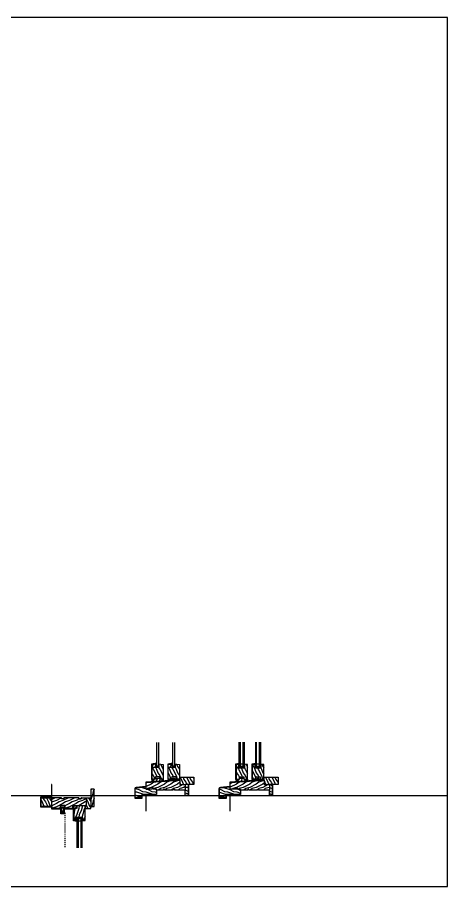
# Model space of a CAD drawing. Header units: inches. Extents: x 0 to 100, y 0 to 100.
# Drawn here: x 50.5 to 100, y 0 to 100 of the extents above; entities that cross this region are included whole.
import ezdxf

# ---------------------------------------------------------------- set-up
doc = ezdxf.new("R2010")
doc.units = ezdxf.units.IN
doc.header["$MEASUREMENT"] = 0
doc.linetypes.add('V-DOT', pattern=[0.125, 0, -0.125])
for name, color, linetype in [('FINE', 70, 'Continuous'), ('HATCH', 170, 'Continuous'), ('MED', 32, 'Continuous'), ('Thin', 151, 'Continuous')]:
    doc.layers.add(name, color=color, linetype=linetype)
pattern_1 = [(306.8699, (-55.23217, -10.1798), (-1.5000001, 2.24999994), [0.375, -3.375]), (296.5651, (-55.00717, -9.7298), (0.750001, -0.7499994), [0.8385255, -0.8385255]), (288.4349, (-54.63217, -9.7298), (0.7499988, -1.5000003), [0.474342, -1.8973665])]
pattern_2 = [(261.8699, (-54.80037, -9.73734), (0.53032998, 2.65165045), [0.375, -3.375]), (251.5651, (-54.32307, -9.57824), (1.1e-06, -1.0606604), [0.8385255, -0.8385255]), (243.4349, (-54.0579, -9.8434), (-0.5303312, -1.5909896), [0.474342, -1.8973665])]
pattern_3 = [(306.8699, (-66.07614, -10.1798), (-1.5000001, 2.24999994), [0.375, -3.375]), (296.5651, (-65.85114, -9.7298), (0.750001, -0.7499994), [0.8385255, -0.8385255]), (288.4349, (-65.47614, -9.7298), (0.7499988, -1.5000003), [0.474342, -1.8973665])]
pattern_4 = [(351.8699, (-66.0686, -10.798), (-2.65165045, 0.53032998), [0.375, -3.375]), (341.5651, (-66.2277, -10.3207), (1.0606604, 1.1e-06), [0.8385255, -0.8385255]), (333.4349, (-65.96253, -10.05553), (1.59098964, -0.5303312), [0.474342, -1.8973665])]
pattern_5 = [(261.8699, (-65.64434, -9.73734), (0.53032998, 2.65165045), [0.375, -3.375]), (251.5651, (-65.16704, -9.57824), (1.1e-06, -1.0606604), [0.8385255, -0.8385255]), (243.4349, (-64.90187, -9.8434), (-0.5303312, -1.59098964), [0.474342, -1.8973665])]
pattern_6 = [(306.8699, (-75.76341, -10.1798), (-1.5000001, 2.24999994), [0.375, -3.375]), (296.5651, (-75.5384, -9.7298), (0.750001, -0.7499994), [0.8385255, -0.8385255]), (288.4349, (-75.16341, -9.7298), (0.7499988, -1.5000003), [0.474342, -1.8973665])]
pattern_7 = [(351.8699, (-75.75588, -10.798), (-2.65165045, 0.53032998), [0.375, -3.375]), (341.5651, (-75.91498, -10.3207), (1.0606604, 1.1e-06), [0.8385255, -0.8385255]), (333.4349, (-75.6498, -10.05553), (1.59098964, -0.53033116), [0.474342, -1.8973665])]

# ---------------------------------------------------------------- blocks, each defined once
blk = doc.blocks.new('AecDtl_8623J2')
at = {"layer": 'HATCH'}
h = blk.add_hatch(dxfattribs=at)
h.set_pattern_fill('WOOD_1', color=256, scale=0.75, angle=45, style=0)
h.set_pattern_definition(pattern_2)
h.paths.add_polyline_path([(4.88, 0.75), (4.5, 0.75), (4.5, -1.25), (4.88, -1.25)])
h = blk.add_hatch(dxfattribs=at)
h.set_pattern_fill('WOOD_1', color=256, scale=0.75, angle=90, style=0)
h.set_pattern_definition(pattern_1)
h.paths.add_polyline_path([(0, -0.25), (-1.25, -0.25), (-1.25, -1.25), (0, -1.25)])
h = blk.add_hatch(dxfattribs=at)
h.set_pattern_fill('WOOD_1', color=256, scale=0.75, style=0)
h.set_pattern_definition([(216.8699, (-54.18217, -9.7298), (2.24999994, 1.5000001), [0.375, -3.375]), (206.5651, (-53.73217, -9.9548), (-0.7499994, -0.750001), [0.8385255, -0.8385255]), (198.4349, (-53.73217, -10.3298), (-1.5000003, -0.7499988), [0.474342, -1.8973665])])
h.paths.add_polyline_path([(4, -0.25), (3.38, -0.25), (3.38, -0.38), (3.12, -0.38), (3.12, -0.25), (1.38, -0.25), (1.38, -0.38), (1.12, -0.38), (1.12, -0.25), (0, -0.25), (0, -1.25), (0, -1.5), (1, -1.5), (1, -1.13), (1.5, -1.13), (1.5, -1.5), (2.41, -1.5), (2.41, -1.13), (3.88, -1.13), (4, -1.13)])
h = blk.add_hatch(dxfattribs=at)
h.set_pattern_fill('WOOD_1', color=256, scale=0.75, angle=90, style=0)
h.set_pattern_definition(pattern_1)
h.paths.add_polyline_path([(4.5, -1.25), (4.5, -0.25), (4, -0.25), (4, -1.13), (3.88, -1.13), (3.88, -1.5), (4.5, -1.5)])
h = blk.add_hatch(dxfattribs=at)
h.set_pattern_fill('WOOD_1', color=256, scale=0.75, angle=45, style=0)
h.set_pattern_definition(pattern_2)
h.paths.add_polyline_path([(3.84, -1.5), (3.84, -1.2), (2.89, -1.2), (2.89, -1.5), (2.84, -1.5), (2.84, -1.2), (2.53, -1.2), (2.53, -2.86), (2.81, -2.92), (2.81, -2.52), (3.56, -2.52), (3.56, -2.92), (3.84, -2.86), (3.84, -2.58)])
at = {"layer": 'FINE', "linetype": 'Continuous'}
for p, q in [((3.03, -2.58), (3.03, -6.02)), ((3.34, -2.7), (3.03, -2.7)), ((3.34, -2.95), (3.03, -2.95)), ((3.34, -2.58), (3.34, -6.02))]:
    blk.add_line(p, q, dxfattribs=at)
at = {"layer": 'FINE'}
for points in [[(1.38, -0.25), (1.38, -0.38), (1.12, -0.38), (1.12, -0.25)], [(3.88, -1.13), (4, -1.13), (4, -0.25)], [(1.44, -2), (1.44, -2.12), (1.06, -2.12), (1.06, -1.38), (1.44, -1.38), (1.44, -1.88)], [(1.12, -1.44), (1.12, -1.75), (1.38, -1.75), (1.38, -1.44), (1.12, -1.44)], [(1.44, -1.88), (1.38, -1.88), (1.38, -1.81), (1.12, -1.81), (1.12, -2.06), (1.38, -2.06), (1.38, -2), (1.44, -2)], [(3.84, -1.5), (3.84, -1.2), (2.53, -1.2), (2.53, -1.5)]]:
    blk.add_lwpolyline(points, dxfattribs=at)
blk.add_lwpolyline([(3.38, -0.38), (3.12, -0.38), (3.12, -0.25), (3.12, -0.38), (3.38, -0.38), (3.38, -0.25)], close=True, dxfattribs=at)
at = {"layer": 'FINE', "linetype": 'V-DOT'}
blk.add_lwpolyline([(1.39, -1.94), (1.44, -1.94, -0.42175), (1.5, -2), (1.5, -6)], format="xyb", dxfattribs=at)
at = {"layer": 'FINE', "linetype": 'Continuous'}
blk.add_lwpolyline([(3.56, -2.92), (3.56, -2.52), (2.81, -2.52), (2.81, -2.92)], dxfattribs=at)
at = {"layer": 'MED'}
for p, q in [((3.12, -0.25), (1.38, -0.25)), ((3.38, -0.25), (4.5, -0.25)), ((4.5, -0.63), (4.5, -0.25)), ((4.5, -0.25), (4.5, -0.25)), ((3.84, -1.2), (3.84, -1.2))]:
    blk.add_line(p, q, dxfattribs=at)
for points in [[(4.88, 0.75), (4.5, 0.75), (4.5, -1.25), (4.88, -1.25)], [(0, -0.25), (-1.25, -0.25), (-1.25, -1.25), (0, -1.25)]]:
    blk.add_lwpolyline(points, close=True, dxfattribs=at)
for points in [[(1.12, -0.25), (0, -0.25)], [(0, -1.25), (0, -1.5), (1, -1.5), (1, -1.13), (1.5, -1.13), (1.5, -1.5), (2.41, -1.5), (2.41, -1.13), (3.88, -1.13), (3.88, -1.5), (4.5, -1.5), (4.5, -1.25)], [(2.53, -1.5), (2.53, -2.58), (2.53, -2.86), (2.86, -2.93)], [(3.5, -2.93), (3.84, -2.86), (3.84, -2.58), (3.84, -1.5)]]:
    blk.add_lwpolyline(points, dxfattribs=at)
at = {"layer": 'MED', "linetype": 'Continuous'}
blk.add_lwpolyline([(3.5, -6.02), (3.5, -2.58), (2.88, -2.58), (2.88, -6.02)], dxfattribs=at)
at = {"layer": 'MED'}
blk.add_circle((1.25, -1.94), 0.0836, dxfattribs=at)
at = {"layer": 'Thin'}
for points in [[(-0.05, 1.25), (-0.05, -0.2), (-1.3, -0.2), (-1.3, -1.3), (-0.05, -1.3), (-0.05, -1.55), (1.05, -1.55), (1.05, -1.17), (1.45, -1.17), (1.45, -1.55), (2.41, -1.55), (2.41, -1.5), (1.5, -1.5), (1.5, -1.13), (1, -1.13), (1, -1.5), (0, -1.5), (0, -1.25), (-1.25, -1.25), (-1.25, -0.25), (0, -0.25), (0, 1.25)], [(2.87, -2.58), (2.87, -2.98), (2.49, -2.9), (2.49, -1.16), (2.89, -1.16), (2.89, -1.5), (2.84, -1.5), (2.84, -1.2), (2.53, -1.2), (2.53, -2.86), (2.82, -2.92), (2.82, -2.58)]]:
    blk.add_lwpolyline(points, close=True, dxfattribs=at)
blk = doc.blocks.new('AecDtl_8623S1')
h = blk.add_hatch()
h.set_pattern_fill('WOOD_1', color=256, scale=0.75, angle=45, style=0)
h.set_pattern_definition(pattern_5)
h.paths.add_polyline_path([(1.81, 1.89), (1.56, 1.89), (1.56, 2), (1.06, 2), (1.06, 1.89), (0.77, 1.89), (0.77, 1.6), (1.81, 1.66)])
at = {"layer": 'HATCH'}
h = blk.add_hatch(dxfattribs=at)
h.set_pattern_fill('WOOD_1', color=256, scale=0.75, angle=90, style=0)
h.set_pattern_definition(pattern_3)
h.paths.add_polyline_path([(1.97, 3.27), (1.97, 3.55), (1.5, 3.64), (1.5, 3.27), (1.12, 3.27), (0.66, 3.27), (0.66, 1.89), (0.77, 1.89), (1.06, 1.89), (1.06, 2.14), (1.56, 2.14), (1.56, 1.89), (1.97, 1.89)])
h = blk.add_hatch(dxfattribs=at)
h.set_pattern_fill('WOOD_1', color=256, scale=0.75, angle=45, style=0)
h.set_pattern_definition(pattern_5)
h.paths.add_polyline_path([(1.12, 3.64), (0.66, 3.55), (0.66, 3.27), (1.12, 3.27)])
h = blk.add_hatch(dxfattribs=at)
h.set_pattern_fill('WOOD_1', color=256, scale=0.75, angle=90, style=0)
h.set_pattern_definition(pattern_3)
h.paths.add_polyline_path([(3.84, 3.27), (3.84, 3.55), (3.38, 3.64), (3.38, 3.27), (3, 3.27), (2.53, 3.27), (2.53, 1.89), (2.94, 1.89), (2.94, 2.12), (2.94, 2.14), (3.44, 2.14), (3.44, 1.89), (3.84, 1.89)])
h = blk.add_hatch(dxfattribs=at)
h.set_pattern_fill('WOOD_1', color=256, scale=0.75, angle=45, style=0)
h.set_pattern_definition(pattern_5)
h.paths.add_polyline_path([(3, 3.64), (2.53, 3.55), (2.53, 3.27), (3, 3.27)])
h = blk.add_hatch(dxfattribs=at)
h.set_pattern_fill('WOOD_1', color=256, scale=0.75, angle=90, style=0)
h.set_pattern_definition(pattern_3)
h.paths.add_polyline_path([(5.5, 2.12), (3.87, 2.12), (3.87, 1.75), (3.87, 1.25), (4.5, 1.25), (4.88, 1.25), (5.5, 1.25)])
h = blk.add_hatch(dxfattribs=at)
h.set_pattern_fill('WOOD_1', color=256, scale=0.75, angle=135, style=0)
h.set_pattern_definition(pattern_4)
h.paths.add_polyline_path([(1.19, 0.62), (1.19, 0.75), (0.81, 0.75), (0.81, 0.88), (0.69, 0.88), (0.69, 0.75), (0, 0.75), (0, 1), (-1.14, 0.89, 0.38531), (-1.25, 0.76), (-1.25, -0.25), (-0.5, -0.25), (-0.5, 0.12), (1.19, 0.12)])
h = blk.add_hatch(dxfattribs=at)
h.set_pattern_fill('WOOD_1', color=256, scale=0.75, style=0)
h.set_pattern_definition([(216.8699, (-65.02614, -9.7298), (2.24999994, 1.5000001), [0.375, -3.375]), (206.5651, (-64.57614, -9.9548), (-0.7499994, -0.750001), [0.8385255, -0.8385255]), (198.4349, (-64.57614, -10.3298), (-1.5000003, -0.7499988), [0.474342, -1.8973665])])
h.paths.add_polyline_path([(4.5, 1.25), (3.87, 1.25), (3.87, 1.75), (0, 1.5), (0, 1), (0, 0.75), (0.69, 0.75), (0.69, 0.88), (0.81, 0.88), (0.81, 0.75), (1.19, 0.75), (1.19, 0.62), (2, 0.62), (2, 0.75), (2.12, 0.75), (2.12, 0.62), (3.12, 0.62), (3.12, 0.75), (3.25, 0.75), (3.25, 0.62), (4.5, 0.62)])
h = blk.add_hatch(dxfattribs=at)
h.set_pattern_fill('WOOD_1', color=256, scale=0.75, angle=135, style=0)
h.set_pattern_definition(pattern_4)
h.paths.add_polyline_path([(4.88, 1.25), (4.5, 1.25), (4.5, 0.62), (4.5, 0), (4.88, 0)])
at = {"layer": 'FINE'}
for p, q in [((0.66, 3.27), (1.12, 3.27)), ((2.53, 3.27), (3, 3.27)), ((1.06, 2), (1.56, 2)), ((0.66, 1.89), (0.66, 1.54)), ((1.97, 1.89), (1.97, 1.63)), ((2.53, 1.89), (2.53, 1.66)), ((3.25, 1.76), (3.87, 1.8)), ((0.81, 0.88), (0.69, 0.88)), ((0.69, 0.88), (0.69, 0.75)), ((0.81, 0.75), (0.81, 0.88))]:
    blk.add_line(p, q, dxfattribs=at)
for points in [[(1.12, 3.64), (1.12, 3.27), (1.5, 3.27), (1.5, 3.64)], [(3, 3.64), (3, 3.27), (3.38, 3.27), (3.38, 3.64)], [(3.87, 1.75), (3.87, 2.12)], [(2.12, 0.62), (2.12, 0.75), (2, 0.75), (2, 0.62)], [(3.12, 0.62), (3.12, 0.75), (3.25, 0.75), (3.25, 0.62)]]:
    blk.add_lwpolyline(points, dxfattribs=at)
for points in [[(3.13, 1.7), (3.13, 1.96, -0.96588), (3.25, 1.96), (3.25, 1.76)], [(2.94, 1.89, 0.08282), (3.09, 1.92, 0.22154), (3.13, 1.96)], [(3.25, 1.96, 0.22154), (3.28, 1.92, 0.08282), (3.44, 1.89, 0.08282)]]:
    blk.add_lwpolyline(points, format="xyb", dxfattribs=at)
at = {"layer": 'MED'}
for p, q in [((3.19, 2), (3.19, 1.71)), ((0.77, 1.89), (0.77, 1.55)), ((1.81, 1.89), (1.81, 1.62)), ((3.12, 0.62), (2.12, 0.62)), ((4.5, 0.62), (3.25, 0.62))]:
    blk.add_line(p, q, dxfattribs=at)
for points in [[(1.41, 6.11), (1.41, 3.36), (1.22, 3.36), (1.22, 6.11)], [(3.28, 6.11), (3.28, 3.36), (3.09, 3.36), (3.09, 6.11)], [(1.41, 3.66), (1.97, 3.55), (1.97, 3.27), (1.97, 1.89), (1.56, 1.89), (1.56, 2.14), (1.06, 2.14), (1.06, 1.89), (0.66, 1.89), (0.66, 3.27), (0.66, 3.55), (1.22, 3.66)], [(3.28, 3.66), (3.84, 3.55), (3.84, 3.27), (3.84, 1.89), (3.44, 1.89), (3.44, 2.14), (2.94, 2.14), (2.94, 1.89), (2.53, 1.89), (2.53, 3.27), (2.53, 3.55), (3.09, 3.66)], [(3.87, 2.12), (5.5, 2.12), (5.5, 1.25), (4.88, 1.25), (4.5, 1.25), (4.5, 0.62)], [(0.69, 0.75), (0, 0.75), (0, 1)], [(3.87, 1.75), (3.87, 1.25), (4.5, 1.25)], [(4.5, 0), (4.88, 0), (4.88, 1.25)], [(4.88, 1.25), (4.88, 0), (4.5, 0), (4.5, 0.62)], [(1.19, 0.62), (1.19, 0.75), (0.81, 0.75)]]:
    blk.add_lwpolyline(points, dxfattribs=at)
at = {"layer": 'Thin'}
for points in [[(1.22, 3.36), (1.22, 3.71), (0.61, 3.59), (0.61, 1.84), (0.73, 1.84), (0.73, 1.55)], [(1.22, 3.36), (1.17, 3.36), (1.17, 3.65), (0.66, 3.55), (0.66, 1.89), (0.77, 1.89), (0.77, 1.55)], [(3.09, 3.36), (3.09, 3.71), (2.48, 3.59), (2.48, 1.84), (2.98, 1.84), (2.98, 2.12), (2.94, 2.12), (2.94, 1.89), (2.53, 1.89), (2.53, 3.55), (3.05, 3.65), (3.05, 3.36), (3.09, 3.36)]]:
    blk.add_lwpolyline(points, dxfattribs=at)
blk.add_lwpolyline([(2, 0.62), (1.19, 0.62), (1.19, 0.12), (-0.5, 0.12), (-0.5, -0.25), (-1.25, -0.25), (-1.25, 0.76, -0.38531), (-1.14, 0.89), (0, 1), (0, 1.5), (3.87, 1.75), (3.87, 1.8), (-0.05, 1.54), (-0.05, 1.04), (-1.14, 0.93, 0.38531), (-1.3, 0.76), (-1.3, -0.3), (-0.45, -0.3), (-0.45, 0.08), (-0.05, 0.08), (-0.05, -1.75), (0, -1.75), (0, 0.12), (-0.5, 0.12), (-0.5, -0.25), (-1.25, -0.25), (-1.25, 0.76, -0.38531), (-1.14, 0.89), (0, 1), (0, 1.5), (3.87, 1.75)], format="xyb", dxfattribs=at)
blk = doc.blocks.new('AecDtl_8623S2')
at = {"layer": 'HATCH'}
h = blk.add_hatch(dxfattribs=at)
h.set_pattern_fill('WOOD_1', color=256, scale=0.75, angle=90, style=0)
h.set_pattern_definition(pattern_6)
h.paths.add_polyline_path([(1.97, 3.27), (1.97, 3.55), (1.69, 3.6), (1.69, 3.2), (0.94, 3.2), (0.94, 3.6), (0.66, 3.55), (0.66, 1.89), (0.77, 1.89), (1.06, 1.89), (1.06, 2.14), (1.56, 2.14), (1.56, 1.89), (1.97, 1.89)])
h = blk.add_hatch(dxfattribs=at)
h.set_pattern_fill('WOOD_1', color=256, scale=0.75, angle=90, style=0)
h.set_pattern_definition(pattern_6)
h.paths.add_polyline_path([(3.84, 3.27), (3.84, 3.55), (3.56, 3.6), (3.56, 3.2), (2.81, 3.2), (2.81, 3.6), (2.53, 3.55), (2.53, 1.89), (2.94, 1.89), (2.94, 2.14), (2.98, 2.14), (3.44, 2.14), (3.44, 1.89), (3.84, 1.89)])
h = blk.add_hatch(dxfattribs=at)
h.set_pattern_fill('WOOD_1', color=256, scale=0.75, angle=45, style=0)
h.set_pattern_definition([(261.8699, (-75.33161, -9.73734), (0.53032998, 2.65165045), [0.375, -3.375]), (251.5651, (-74.8543, -9.57824), (1.1e-06, -1.0606604), [0.8385255, -0.8385255]), (243.4349, (-74.58915, -9.8434), (-0.53033116, -1.59098964), [0.474342, -1.8973665])])
h.paths.add_polyline_path([(1.81, 1.89), (1.56, 1.89), (1.56, 2), (1.06, 2), (1.06, 1.89), (0.77, 1.89), (0.77, 1.6), (1.81, 1.66)])
h = blk.add_hatch(dxfattribs=at)
h.set_pattern_fill('WOOD_1', color=256, scale=0.75, angle=90, style=0)
h.set_pattern_definition(pattern_6)
h.paths.add_polyline_path([(5.5, 2.12), (3.88, 2.12), (3.88, 1.75), (3.88, 1.25), (4.5, 1.25), (4.87, 1.25), (5.5, 1.25)])
h = blk.add_hatch(dxfattribs=at)
h.set_pattern_fill('WOOD_1', color=256, scale=0.75, angle=135, style=0)
h.set_pattern_definition(pattern_7)
h.paths.add_polyline_path([(1.19, 0.62), (1.19, 0.75), (0.81, 0.75), (0.81, 0.88), (0.69, 0.88), (0.69, 0.75), (0, 0.75), (0, 1), (-1.14, 0.89, 0.38531), (-1.25, 0.76), (-1.25, -0.25), (-0.5, -0.25), (-0.5, 0.12), (-0.01, 0.12), (1.19, 0.12)])
h = blk.add_hatch(dxfattribs=at)
h.set_pattern_fill('WOOD_1', color=256, scale=0.75, style=0)
h.set_pattern_definition([(216.8699, (-74.71341, -9.7298), (2.24999994, 1.5000001), [0.375, -3.375]), (206.5651, (-74.2634, -9.9548), (-0.7499994, -0.750001), [0.8385255, -0.8385255]), (198.4349, (-74.26341, -10.3298), (-1.5000003, -0.7499988), [0.474342, -1.8973665])])
h.paths.add_polyline_path([(4.5, 1.25), (3.88, 1.25), (3.88, 1.75), (0, 1.5), (0, 1), (0, 0.75), (0.69, 0.75), (0.69, 0.88), (0.81, 0.88), (0.81, 0.75), (1.19, 0.75), (1.19, 0.62), (2, 0.62), (2, 0.75), (2.12, 0.75), (2.12, 0.62), (3.12, 0.62), (3.12, 0.75), (3.25, 0.75), (3.25, 0.62), (4.5, 0.62)])
h = blk.add_hatch(dxfattribs=at)
h.set_pattern_fill('WOOD_1', color=256, scale=0.75, angle=135, style=0)
h.set_pattern_definition(pattern_7)
h.paths.add_polyline_path([(4.87, 1.25), (4.5, 1.25), (4.5, 0.62), (4.5, 0), (4.87, 0)])
at = {"layer": 'FINE', "linetype": 'Continuous'}
for p, q in [((1.16, 3.27), (1.16, 6.14)), ((1.47, 3.27), (1.47, 6.14)), ((3.03, 3.27), (3.03, 6.14)), ((3.34, 3.27), (3.34, 6.14)), ((1.16, 3.64), (1.47, 3.64)), ((1.16, 3.39), (1.47, 3.39)), ((3.03, 3.64), (3.34, 3.64)), ((3.03, 3.39), (3.34, 3.39))]:
    blk.add_line(p, q, dxfattribs=at)
at = {"layer": 'FINE'}
for p, q in [((1.06, 2), (1.56, 2)), ((0.66, 1.89), (0.66, 1.54)), ((1.97, 1.89), (1.97, 1.63)), ((2.53, 1.89), (2.53, 1.66)), ((3.25, 1.76), (3.87, 1.8)), ((0.81, 0.88), (0.69, 0.88)), ((0.69, 0.88), (0.69, 0.75)), ((0.81, 0.75), (0.81, 0.88))]:
    blk.add_line(p, q, dxfattribs=at)
at = {"layer": 'FINE', "linetype": 'Continuous'}
for points in [[(0.94, 3.6), (0.94, 3.2), (1.69, 3.2), (1.69, 3.6)], [(2.81, 3.6), (2.81, 3.2), (3.56, 3.2), (3.56, 3.6)]]:
    blk.add_lwpolyline(points, dxfattribs=at)
at = {"layer": 'FINE'}
for points in [[(3.13, 1.7), (3.13, 1.96, -0.96588), (3.25, 1.96), (3.25, 1.76)], [(2.94, 1.89, 0.08282), (3.09, 1.92, 0.22154), (3.13, 1.96)], [(3.25, 1.96, 0.22154), (3.28, 1.92, 0.08282), (3.44, 1.89, 0.08282)]]:
    blk.add_lwpolyline(points, format="xyb", dxfattribs=at)
for points in [[(3.88, 1.75), (3.88, 2.12)], [(2.12, 0.62), (2.12, 0.75), (2, 0.75), (2, 0.62)], [(3.12, 0.62), (3.12, 0.75), (3.25, 0.75), (3.25, 0.62)]]:
    blk.add_lwpolyline(points, dxfattribs=at)
at = {"layer": 'MED'}
for p, q in [((0.66, 1.89), (0.66, 1.89)), ((0.77, 1.89), (0.77, 1.55)), ((1.81, 1.89), (1.81, 1.62)), ((2.53, 1.89), (2.53, 1.89)), ((3.19, 2), (3.19, 1.71)), ((3.12, 0.62), (2.12, 0.62))]:
    blk.add_line(p, q, dxfattribs=at)
at = {"layer": 'MED', "linetype": 'Continuous'}
for points in [[(1, 6.14), (1, 3.27), (1.62, 3.27), (1.62, 6.14)], [(2.88, 6.14), (2.88, 3.27), (3.5, 3.27), (3.5, 6.14)]]:
    blk.add_lwpolyline(points, dxfattribs=at)
at = {"layer": 'MED'}
for points in [[(1, 3.62), (0.66, 3.55), (0.66, 3.27), (0.66, 1.89), (1.06, 1.89), (1.06, 2.14), (1.56, 2.14), (1.56, 1.89), (1.97, 1.89), (1.97, 3.27), (1.97, 3.55), (1.62, 3.62)], [(2.88, 3.62), (2.53, 3.55), (2.53, 3.27), (2.53, 1.89), (2.94, 1.89), (2.94, 2.14), (3.44, 2.14), (3.44, 1.89), (3.84, 1.89), (3.84, 3.27), (3.84, 3.55), (3.5, 3.62)], [(3.88, 2.12), (5.5, 2.12), (5.5, 1.25), (4.87, 1.25), (4.5, 1.25), (4.5, 0.62)], [(0.69, 0.75), (0, 0.75), (0, 1)], [(4.87, 1.25), (4.87, 0), (4.5, 0), (4.5, 0.62), (3.25, 0.62)], [(3.88, 1.75), (3.88, 1.25), (4.5, 1.25)], [(4.5, 0), (4.87, 0), (4.87, 1.25)], [(1.19, 0.62), (1.19, 0.75), (0.81, 0.75)]]:
    blk.add_lwpolyline(points, dxfattribs=at)
blk.add_lwpolyline([(2, 0.62), (1.19, 0.62), (1.19, 0.12), (-0.5, 0.12), (-0.5, -0.25), (-1.25, -0.25), (-1.25, 0.76, -0.38531), (-1.14, 0.89), (0, 1), (0, 1.5), (3.88, 1.75)], format="xyb", dxfattribs=at)
at = {"layer": 'Thin'}
blk.add_lwpolyline([(0.77, 1.55), (0.77, 1.89), (0.66, 1.89), (0.66, 3.55), (0.97, 3.61), (0.97, 3.26), (1.01, 3.26), (1.01, 3.67), (0.61, 3.59), (0.61, 1.84), (0.73, 1.84), (0.73, 1.55)], dxfattribs=at)
blk.add_lwpolyline([(2.84, 3.26), (2.89, 3.26), (2.89, 3.67), (2.48, 3.59), (2.48, 1.84), (2.98, 1.84), (2.98, 2.14), (2.94, 2.14), (2.94, 1.89), (2.53, 1.89), (2.53, 3.55), (2.84, 3.61)], close=True, dxfattribs=at)
blk.add_lwpolyline([(-0.01, -1.75), (-0.01, 0.12), (-0.5, 0.12), (-0.5, -0.25), (-1.25, -0.25), (-1.25, 0.76, -0.38531), (-1.14, 0.89), (0, 1), (0, 1.5), (3.88, 1.75), (3.87, 1.8), (-0.05, 1.54), (-0.05, 1.04), (-1.14, 0.93, 0.38531), (-1.3, 0.76), (-1.3, -0.3), (-0.45, -0.3), (-0.45, 0.08), (-0.05, 0.08), (-0.05, -1.75)], format="xyb", close=True, dxfattribs=at)

msp = doc.modelspace()

# ---------------------------------------------------------------- linework, layer by layer
msp.add_line((0, 10.48), (100, 10.48))
msp.add_lwpolyline([(0, 0), (100, 0), (100, 100), (0, 100)], close=True)

# ---------------------------------------------------------------- block references
for name, p in [('AecDtl_8623S1', (65.33, 10.48)), ('AecDtl_8623S2', (75.01, 10.48)), ('AecDtl_8623J2', (54.48, 10.48))]:
    msp.add_blockref(name, p)

doc.saveas('drawing.dxf')
